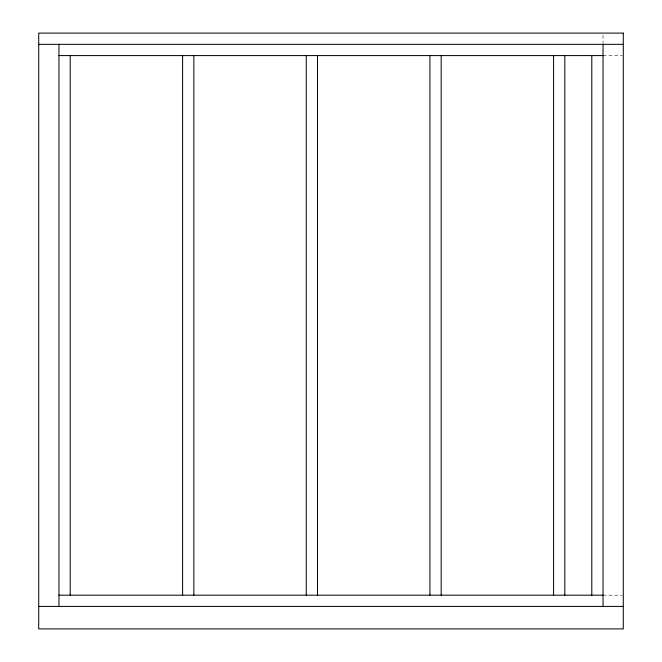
<?xml version="1.0" encoding="UTF-8"?>
<svg xmlns="http://www.w3.org/2000/svg" width="662" height="662" viewBox="0 0 662 662"><rect width="100%" height="100%" fill="white"/><g stroke="black" fill="none" stroke-linecap="round" stroke-linejoin="round"><path stroke-width="0.5" stroke-dasharray="3.31 2.48" d="M603.041 55.583L622.263 55.583M603.041 595.179L622.263 595.179M603.041 35.144L603.041 43.32"/><path stroke-width="0.99" d="M38.719 44.337L623.281 44.337M58.959 55.583L603.041 55.583M58.959 595.179L603.041 595.179M38.719 606.417L623.281 606.417M603.041 44.337L603.041 606.417M591.803 55.583L591.803 595.179M564.827 55.583L564.827 595.179M553.581 55.583L553.581 595.179M441.165 55.583L441.165 595.179M429.928 55.583L429.928 595.179M317.512 55.583L317.512 595.179M306.266 55.583L306.266 595.179M193.85 55.583L193.85 595.179M182.613 55.583L182.613 595.179M70.197 55.583L70.197 595.179M58.959 44.337L58.959 606.417M623.281 33.1L38.719 33.1L38.719 628.9L623.281 628.9L623.281 33.1"/></g></svg>
